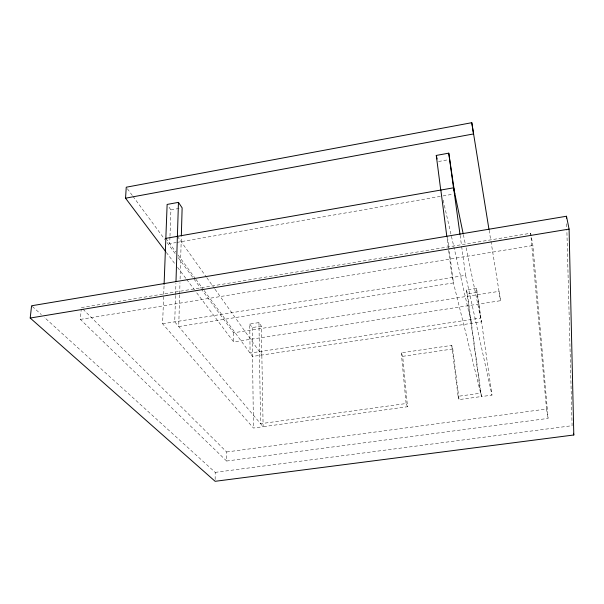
<?xml version="1.0" encoding="UTF-8"?>
<svg xmlns="http://www.w3.org/2000/svg" width="604" height="604" viewBox="0 0 604 604"><rect width="100%" height="100%" fill="white"/><g stroke="black" fill="none" stroke-linecap="round" stroke-linejoin="round"><path stroke-width="0.45" stroke-dasharray="3.02 2.27" d="M81.374 307.579L530.689 233.25L532.894 245.534L548.138 418.398L226.636 461.033L226.651 451.973L82.703 308.901M215.145 479.516L215.198 472.366L44.152 317.168M179.637 294.843L178.724 326.568L453.461 282.914L449.225 250.23M179.66 293.906L179.984 282.71M180.09 278.98L181.306 236.964M175.553 295.522L174.73 321.826L263.118 426.711L407.511 406.726L402.679 356.337L401.275 352.834L451.762 345.375L452.781 348.961L459.07 399.606L481.464 396.518M175.575 294.586L175.93 283.314M169.951 237.093L169.716 243.654L175.885 242.574M169.981 236.156L170.917 209.913L168.546 206.485M451.762 345.375L458.074 396.322L480.641 393.196L466.492 289.958L476.443 288.395L480.663 318.059L250.086 353.091L249.754 324.046L258.957 322.596L261.328 326.137L263.118 426.711L253.453 428.04L162.604 323.767L164.062 285.292M226.636 461.033L80.37 319.395L81.215 309.399M170.917 209.913L180.415 208.191M438.557 161.495L448.274 159.735M176.761 242.423L442.219 196.058M443.026 195.923L452.962 194.186M80.37 319.395L532.894 245.534M162.604 323.767L465.593 275.318L491.966 395.122L481.479 396.571L452.117 277.478L446.952 237.478M249.754 324.046L252.185 327.572L261.328 326.137M466.492 289.958L467.375 293.884L477.251 292.336L481.448 321.834L465.654 245.632M201.185 288.818L233.627 332.789L499.078 291.347L500.527 300.701L233.65 341.917L195.16 290.751M402.679 356.337L452.781 348.961M407.511 406.726L406.114 403.525L260.581 423.706L258.957 322.596M226.651 451.973L546.537 409.014L530.689 233.25M215.198 472.366L572.101 425.692L566.839 229.399M32.284 306.402L41.359 314.639M166.296 252.374L175.349 264.409M177.614 267.421L186.107 278.708M186.674 279.463L194.594 289.995M127.361 188.727L132.397 195.553M132.956 196.315L164.832 239.531M167.074 242.566L176.021 254.699M178.255 257.727L193.356 278.202M193.914 278.957L200.626 288.055M165.843 238.376L175.847 251.996M178.067 255.024L195.303 278.489M195.855 279.244L203.639 289.844M204.19 290.599L252.555 356.451L481.524 321.819L491.966 395.122M177.395 236.345L206.266 276.934M206.81 277.697L214.435 288.418M214.986 289.188L261.842 355.046M458.074 396.322L459.07 399.606M443.162 200.158L471.399 323.359M463.359 234.616L465.457 244.711M476.443 288.395L477.251 292.336M546.537 409.014L548.138 418.398M489.18 230.192L490.773 240.483M490.976 241.313L500.527 300.701M460.112 235.288L461.516 245.526M461.645 246.455L465.593 275.318M467.375 293.884L481.479 396.571M447.534 237.153L449.104 249.293M401.275 352.834L406.114 403.525M566.688 223.759L566.816 228.455M252.185 327.572L253.453 428.04M233.627 332.789L233.65 341.917"/><path stroke-width="0.91" d="M181.328 236.021L182.136 207.882L178.452 202.37L167.127 204.431L164.099 284.356M175.99 281.434L178.452 202.37M165.73 251.619L125.549 198.195L126.244 187.217L471.784 122.695L488.968 229.361M30.2 318.036L31.589 305.767L566.492 216.247L569.089 229.09L573.8 434.986L215.13 481.305L30.2 318.036L569.089 229.09M125.549 198.195L473.513 133.937L471.784 122.695M440.739 190.056L436.277 155.432L448.764 153.159L454.774 193.869M165.843 238.376L453.604 187.799L463.162 233.695M436.277 155.432L437.077 158.988M573.49 433.294L573.8 434.986M453.604 187.799L459.984 234.352M448.764 153.159L453.506 187.814M440.837 190.041L446.839 236.549M566.492 216.247L566.537 218.127"/></g></svg>
